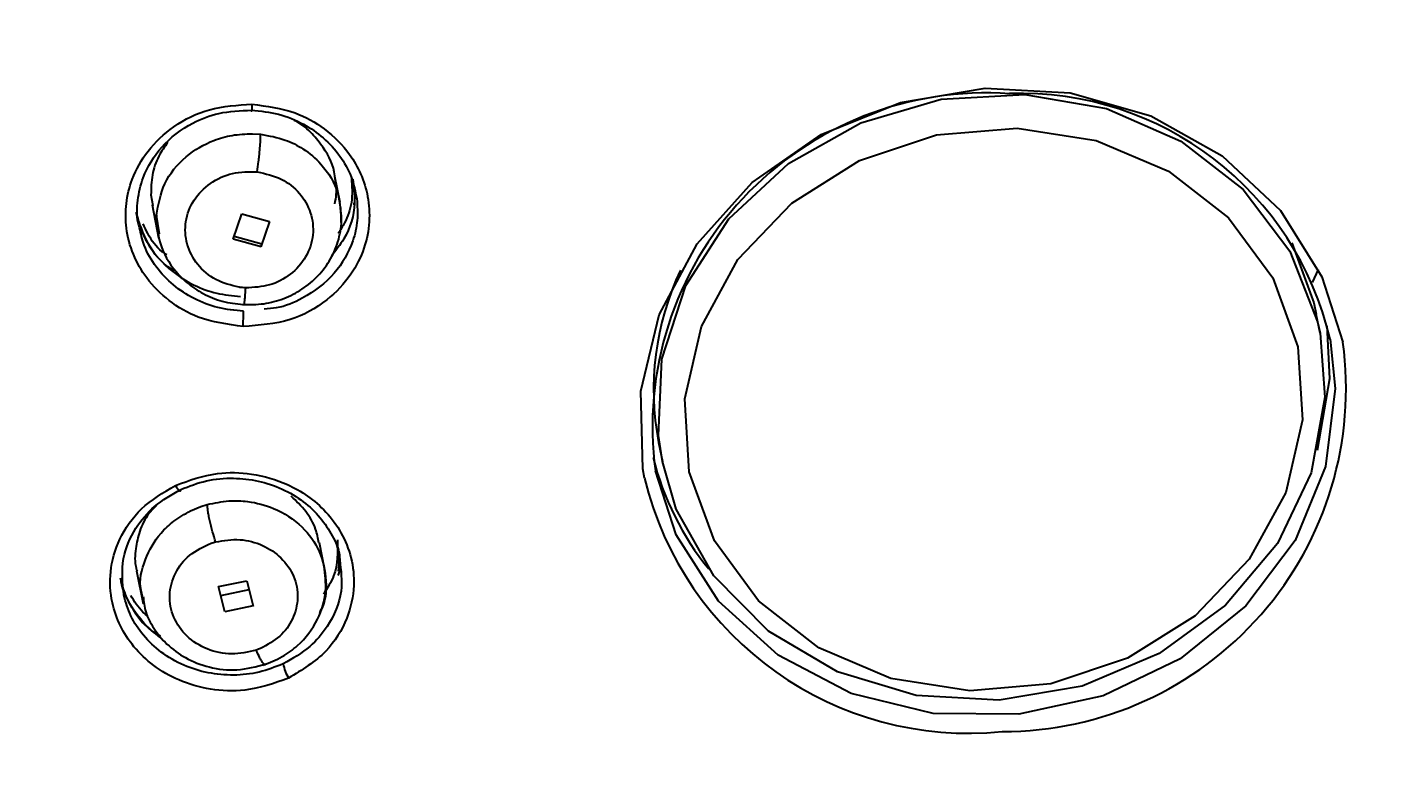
# Model space of a CAD drawing. Header units: millimetres. Extents: x 6110 to 6704, y -2661 to -1821.
# Drawn here: x 6317.63 to 6323.57, y -2179.6 to -2176.35 of the extents above; entities that cross this region are included whole.
import ezdxf

# ---------------------------------------------------------------- set-up
doc = ezdxf.new("R2010")
doc.units = ezdxf.units.MM
doc.header["$LTSCALE"] = 0.1
doc.layers.get('0').update_dxf_attribs({"lineweight": 15})
doc.layers.add('DIM', color=3, linetype='Continuous', lineweight=9)
doc.styles.get("Standard").update_dxf_attribs({"font": 'arial.ttf'})
doc.dimstyles.new('ISO-25', dxfattribs={"dimtxt": 2.5, "dimasz": 2.5, "dimexe": 1.25, "dimexo": 0.625, "dimtad": 1, "dimlfac": 5, "dimtxsty": 'Standard', "dimcen": 2.5, "dimadec": 0, "dimazin": 0, "dimtfac": 1, "dimtmove": 0, "dimatfit": 3, "dimfxl": 0, "dimarcsym": 0})

# ---------------------------------------------------------------- blocks, each defined once
blk = doc.blocks.new('*D49')
at = {"layer": 'Defpoints', "color": 0}
for p in [(6307.9519, -2080.7498), (6411.4918, -2580.4433), (6420.3266, -2580.4433)]:
    blk.add_point(p, dxfattribs=at)
at = {"layer": 'DIM', "color": 0, "lineweight": -2}
for p, q in [((6308.5769, -2080.7498), (6421.5766, -2080.7498)), ((6420.3266, -2084.7498), (6420.3266, -2576.4433)), ((6412.1168, -2580.4433), (6421.5766, -2580.4433))]:
    blk.add_line(p, q, dxfattribs=at)
at = {"layer": 'DIM', "color": 0}
for points in [[(6419.6599, -2084.7498), (6420.9932, -2084.7498), (6420.3266, -2080.7498)], [(6419.6599, -2576.4433), (6420.9932, -2576.4433), (6420.3266, -2580.4433)]]:
    blk.add_solid(points, dxfattribs=at)
at = {"layer": 'DIM', "color": 0, "insert": (6417.0795, -2330.5966), "char_height": 4, "attachment_point": 5, "rotation": 90}
blk.add_mtext('(2280)', dxfattribs=at)

msp = doc.modelspace()

# ---------------------------------------------------------------- linework, layer by layer
at = {"linetype": 'Continuous', "lineweight": 25}
for p, q in [((6318.6081, -2176.8057), (6318.644, -2176.808)), ((6318.9876, -2177.1033), (6318.9655, -2176.9902)), ((6318.1693, -2177.0707), (6318.1778, -2177.1159)), ((6318.1745, -2177.114), (6318.2024, -2177.2567)), ((6318.2056, -2177.2385), (6318.1933, -2177.1588)), ((6318.5253, -2177.2619), (6318.5622, -2177.1524)), ((6318.5621, -2177.1525), (6318.6819, -2177.1858)), ((6318.6819, -2177.1857), (6318.645, -2177.2952)), ((6318.6461, -2177.2954), (6318.5253, -2177.2618)), ((6318.5296, -2177.249), (6318.6494, -2177.2823)), ((6323.1961, -2177.4491), (6323.2222, -2177.3939)), ((6323.2286, -2177.669), (6323.2126, -2177.5869)), ((6323.2708, -2177.8648), (6323.2593, -2177.6377)), ((6323.2178, -2178.1752), (6323.2708, -2177.8648)), ((6320.3664, -2178.1429), (6320.3824, -2178.225)), ((6318.3846, -2178.4201), (6318.413, -2178.4111)), ((6318.3398, -2178.4389), (6318.3846, -2178.4201)), ((6318.9205, -2178.6878), (6318.8987, -2178.5764)), ((6318.1074, -2178.6984), (6318.1353, -2178.8412)), ((6318.4615, -2178.7662), (6318.5838, -2178.741)), ((6318.4892, -2178.8758), (6318.4615, -2178.7662)), ((6318.5838, -2178.741), (6318.6114, -2178.8504)), ((6318.4713, -2178.805), (6318.5936, -2178.7796)), ((6318.6118, -2178.8502), (6318.4891, -2178.8757))]:
    msp.add_line(p, q, dxfattribs=at)
at = {"linetype": 'Continuous', "lineweight": 25, "flags": 128}
for points in [[(6320.3052, -2178.2969), (6320.298, -2178.2564), (6320.289, -2177.9207), (6320.3687, -2177.5897), (6320.5326, -2177.2826), (6320.7711, -2177.0173), (6321.0703, -2176.8091), (6321.4128, -2176.6703), (6321.7788, -2176.6088), (6322.147, -2176.6283), (6322.4959, -2176.7275), (6322.8053, -2176.9008), (6323.0573, -2177.1381), (6323.2371, -2177.4255), (6323.3275, -2177.7083)], [(6320.3824, -2178.225), (6320.3659, -2178.1119), (6320.3799, -2177.7824), (6320.4834, -2177.4634), (6320.67, -2177.1747), (6320.928, -2176.9345), (6321.241, -2176.758), (6321.5896, -2176.6561), (6321.9517, -2176.6354), (6322.3046, -2176.6971), (6322.6262, -2176.8373), (6322.8962, -2177.0473), (6323.0977, -2177.3137), (6323.218, -2177.62), (6323.2286, -2177.669)], [(6318.6065, -2176.6778), (6318.6061, -2176.6866), (6318.6057, -2176.6942), (6318.6053, -2176.7004), (6318.605, -2176.7049), (6318.6047, -2176.7076), (6318.6045, -2176.7082), (6318.6044, -2176.7069), (6318.6043, -2176.7036)], [(6321.7137, -2179.2171), (6321.3713, -2179.1638), (6321.0592, -2179.0311), (6320.7986, -2178.828), (6320.6074, -2178.5685), (6320.4985, -2178.2702), (6320.4793, -2177.9534), (6320.5513, -2177.6397), (6320.7094, -2177.3505), (6320.9429, -2177.1056), (6321.2358, -2176.9215), (6321.5683, -2176.8108), (6321.9177, -2176.7812), (6322.2601, -2176.8345), (6322.5722, -2176.9672), (6322.8328, -2177.1702), (6323.024, -2177.4298), (6323.1329, -2177.7281), (6323.1521, -2178.0449), (6323.0801, -2178.3586), (6322.922, -2178.6477), (6322.6885, -2178.8927), (6322.3956, -2179.0768), (6322.0631, -2179.1875), (6321.7137, -2179.2171)], [(6323.1066, -2177.2785), (6323.2019, -2177.5379), (6323.2126, -2177.5869)], [(6323.2719, -2177.695), (6323.2943, -2177.9093), (6323.2529, -2178.2463), (6323.121, -2178.5667), (6322.9068, -2178.8501), (6322.6238, -2179.0789), (6322.2898, -2179.2387), (6321.9258, -2179.3194), (6321.5547, -2179.316), (6321.1997, -2179.2286), (6320.8832, -2179.0628), (6320.625, -2178.829), (6320.4415, -2178.5418), (6320.3522, -2178.2658)], [(6323.2286, -2177.669), (6323.2495, -2177.9468), (6323.1903, -2178.2736), (6323.0441, -2178.5799), (6322.82, -2178.8465), (6322.5323, -2179.0565), (6322.1988, -2179.1968), (6321.8407, -2179.2585), (6321.4803, -2179.2379), (6321.1404, -2179.1361), (6320.8422, -2178.9597), (6320.6046, -2178.7196), (6320.4425, -2178.4309), (6320.3824, -2178.225)], [(6318.2749, -2178.3281), (6318.2795, -2178.3356), (6318.284, -2178.342), (6318.2881, -2178.347), (6318.2916, -2178.3503), (6318.2945, -2178.3519), (6318.2967, -2178.3516), (6318.2979, -2178.3496), (6318.2983, -2178.3458)]]:
    msp.add_lwpolyline(points, dxfattribs=at)
at = {"linetype": 'Continuous', "lineweight": 25}
for centre, radius, start, end in [((6321.7849, -2178.0743), 1.4455, 86.05536, 187.61395), ((6321.933, -2178.0059), 1.3746, 13.07346, 92.02673), ((6321.559, -2177.9138), 1.2144, 154.77743, 190.87573), ((6316.7833, -2177.5595), 1.7865, 357.415, 359.53231), ((6321.856, -2177.9088), 1.4852, 269.90324, 7.75765), ((6321.5478, -2177.9074), 1.2423, 193.97972, 219.04459), ((6321.7075, -2177.9588), 1.4425, 193.55282, 275.806), ((6318.9075, -2179.0728), 0.1682, 189.59975, 212.27376)]:
    msp.add_arc(centre, radius, start, end, dxfattribs=at)
for points, knots in [([(6321.293, -2186.764), (6320.8419, -2186.7483), (6319.9316, -2186.7166), (6318.485, -2186.4398), (6316.9759, -2185.9377), (6315.4952, -2185.1542), (6314.1777, -2184.1438), (6313.0843, -2182.9494), (6312.2263, -2181.5849), (6311.6675, -2180.1736), (6311.3755, -2178.748), (6311.3229, -2177.4154), (6311.4712, -2176.1199), (6311.8197, -2174.7929), (6312.4334, -2173.4004), (6313.3515, -2172.0223), (6314.5158, -2170.7843), (6315.8723, -2169.7429), (6317.4071, -2168.9085), (6318.9812, -2168.3491), (6320.5618, -2168.0162), (6321.5761, -2167.9766), (6322.0888, -2167.9566)], [0, 0, 0, 0, 0.041768, 0.084276, 0.137195, 0.191649, 0.244568, 0.299021, 0.351941, 0.406395, 0.452689, 0.499999, 0.541767, 0.584275, 0.637195, 0.691649, 0.744569, 0.799023, 0.851943, 0.906397, 0.952691, 1, 1, 1, 1]), ([(6322.0888, -2167.9566), (6322.5399, -2167.9721), (6323.4501, -2168.0035), (6324.8965, -2168.2792), (6326.4055, -2168.7808), (6327.8861, -2169.5637), (6329.2039, -2170.5755), (6330.2972, -2171.7696), (6331.1552, -2173.1344), (6331.738, -2174.606), (6332.0396, -2176.1695), (6332.046, -2177.7528), (6331.7572, -2179.3387), (6331.1866, -2180.8551), (6330.3399, -2182.2852), (6329.2566, -2183.5636), (6327.9474, -2184.6755), (6326.4733, -2185.5721), (6324.8497, -2186.2386), (6323.1116, -2186.6783), (6321.9071, -2186.7351), (6321.293, -2186.764)], [0, 0, 0, 0, 0.041773, 0.084286, 0.13721, 0.19167, 0.244595, 0.299054, 0.351979, 0.406439, 0.459364, 0.513823, 0.566748, 0.621208, 0.674132, 0.728592, 0.781517, 0.835976, 0.888901, 0.94336, 1, 1, 1, 1]), ([(6321.7991, -2169.2255), (6321.7228, -2169.227), (6321.4152, -2169.2331), (6320.9046, -2169.2821), (6320.3409, -2169.3658), (6319.7717, -2169.4808), (6319.1895, -2169.6317), (6318.5172, -2169.8566), (6317.8481, -2170.1334), (6317.2445, -2170.4375), (6316.8006, -2170.699), (6316.4922, -2170.8971), (6316.2278, -2171.0782), (6315.9468, -2171.2863), (6315.6936, -2171.489), (6315.4567, -2171.6911), (6315.1478, -2171.9724), (6314.7944, -2172.331), (6314.4351, -2172.745), (6314.1602, -2173.0996), (6313.8784, -2173.5007), (6313.6197, -2173.9169), (6313.3695, -2174.3857), (6313.1466, -2174.8689), (6312.9579, -2175.3636), (6312.8183, -2175.8215), (6312.7212, -2176.209), (6312.6377, -2176.6224), (6312.5699, -2177.0896), (6312.5493, -2177.429), (6312.5397, -2177.5882)], [0, 0, 0, 0, 0.016152, 0.06518, 0.108195, 0.136441, 0.187727, 0.235089, 0.286244, 0.341117, 0.378772, 0.39631, 0.419682, 0.447617, 0.471622, 0.489801, 0.515124, 0.562464, 0.599762, 0.635688, 0.661677, 0.708732, 0.745176, 0.781227, 0.829118, 0.865649, 0.890819, 0.920962, 0.962932, 1, 1, 1, 1]), ([(6318.568, -2177.6401), (6318.5016, -2177.6312), (6318.3857, -2177.6157), (6318.2451, -2177.5328), (6318.1501, -2177.4377), (6318.0882, -2177.3291), (6318.0593, -2177.2182), (6318.0585, -2177.1073), (6318.0866, -2176.9923), (6318.1525, -2176.8742), (6318.2667, -2176.767), (6318.4234, -2176.6889), (6318.5441, -2176.6816), (6318.6065, -2176.6778)], [0, 0, 0, 0, 0.1206383, 0.2106826, 0.2981356, 0.374823, 0.4518455, 0.5227256, 0.5935866, 0.6842285, 0.7821737, 0.8874168, 1, 1, 1, 1]), ([(6318.6065, -2176.6778), (6318.6702, -2176.6861), (6318.7831, -2176.7007), (6318.9281, -2176.783), (6319.0222, -2176.8776), (6319.0808, -2176.9805), (6319.1115, -2177.0791), (6319.1184, -2177.1891), (6319.0954, -2177.3051), (6319.036, -2177.4239), (6318.9302, -2177.5354), (6318.7689, -2177.6259), (6318.6376, -2177.6352), (6318.568, -2177.6401)], [0, 0, 0, 0, 0.115863, 0.205351, 0.304464, 0.367061, 0.434565, 0.506974, 0.584275, 0.666619, 0.763394, 0.874528, 1, 1, 1, 1]), ([(6318.1198, -2177.2131), (6318.1177, -2177.2058), (6318.1065, -2177.167), (6318.1099, -2177.0922), (6318.1354, -2176.978), (6318.2104, -2176.855), (6318.331, -2176.7624), (6318.4679, -2176.7094), (6318.5566, -2176.7056), (6318.6043, -2176.7036)], [0, 0, 0, 0, 0.02952, 0.155141, 0.283635, 0.480499, 0.68722, 0.831782, 1, 1, 1, 1]), ([(6318.6043, -2176.7036), (6318.6437, -2176.7077), (6318.7226, -2176.7157), (6318.8286, -2176.7598), (6318.9189, -2176.822), (6318.9893, -2176.8998), (6319.0399, -2176.9899), (6319.0535, -2177.0551), (6319.0602, -2177.0871)], [0, 0, 0, 0, 0.1764615, 0.3529612, 0.5123654, 0.6777077, 0.8417939, 1, 1, 1, 1]), ([(6318.9651, -2176.9903), (6318.9651, -2176.9893), (6318.9616, -2176.945), (6318.9282, -2176.879), (6318.8669, -2176.8047), (6318.8235, -2176.764), (6318.7934, -2176.7505), (6318.789, -2176.7485)], [0, 0, 0, 0, 0.009764, 0.44581, 0.691683, 0.955562, 1, 1, 1, 1]), ([(6318.1933, -2177.1588), (6318.2015, -2177.112), (6318.2181, -2177.0175), (6318.3127, -2176.9022), (6318.4214, -2176.8381), (6318.5219, -2176.8089), (6318.5786, -2176.8068), (6318.6081, -2176.8057)], [0, 0, 0, 0, 0.24718, 0.498834, 0.727346, 0.858272, 1, 1, 1, 1]), ([(6318.6293, -2176.9706), (6318.6313, -2176.9558), (6318.6343, -2176.9332), (6318.6378, -2176.901), (6318.6402, -2176.8766), (6318.642, -2176.8541), (6318.6438, -2176.8282), (6318.6439, -2176.816), (6318.644, -2176.808)], [0, 0, 0, 0, 0.238525, 0.366984, 0.498331, 0.629922, 0.759081, 1, 1, 1, 1]), ([(6318.644, -2176.808), (6318.6802, -2176.8144), (6318.7453, -2176.826), (6318.8343, -2176.872), (6318.9202, -2176.9448), (6318.9877, -2177.0559), (6318.9902, -2177.147), (6318.9914, -2177.1895)], [0, 0, 0, 0, 0.183835, 0.329682, 0.506588, 0.769776, 1, 1, 1, 1]), ([(6318.2419, -2176.8437), (6318.2282, -2176.8628), (6318.1974, -2176.9059), (6318.1712, -2176.9842), (6318.1699, -2177.0417), (6318.1693, -2177.0707)], [0, 0, 0, 0, 0.284432, 0.640523, 1, 1, 1, 1]), ([(6318.5506, -2177.4703), (6318.5159, -2177.4616), (6318.4466, -2177.4441), (6318.3662, -2177.3747), (6318.3194, -2177.2849), (6318.3138, -2177.185), (6318.3499, -2177.0905), (6318.4225, -2177.0161), (6318.5211, -2176.9695), (6318.5932, -2176.9702), (6318.6293, -2176.9706)], [0, 0, 0, 0, 0.124865, 0.250196, 0.375239, 0.500017, 0.624702, 0.749522, 0.874626, 1, 1, 1, 1]), ([(6318.6293, -2176.9706), (6318.6652, -2176.9786), (6318.7351, -2176.9942), (6318.8163, -2177.0605), (6318.8657, -2177.1461), (6318.8768, -2177.2447), (6318.8454, -2177.3411), (6318.777, -2177.4177), (6318.6838, -2177.4675), (6318.6144, -2177.4712), (6318.5795, -2177.473)], [0, 0, 0, 0, 0.129909, 0.253103, 0.374834, 0.500547, 0.629266, 0.755203, 0.87703, 1, 1, 1, 1]), ([(6318.9649, -2177.1088), (6318.9676, -2177.0954), (6318.9757, -2177.0562), (6318.9693, -2177.0165), (6318.9651, -2176.9903)], [0, 0, 0, 0, 0.340929, 1, 1, 1, 1]), ([(6319.0456, -2177.023), (6319.0486, -2177.0508), (6319.0572, -2177.1284), (6319.0237, -2177.2426), (6318.9696, -2177.3105), (6318.9508, -2177.3342)], [0, 0, 0, 0, 0.266552, 0.744196, 1, 1, 1, 1]), ([(6319.0368, -2176.9977), (6319.0392, -2177.0332), (6319.0437, -2177.0994), (6319.0162, -2177.181), (6318.9892, -2177.2223), (6318.9794, -2177.2372)], [0, 0, 0, 0, 0.424371, 0.791182, 1, 1, 1, 1]), ([(6319.0484, -2177.1142), (6319.0496, -2177.1077), (6319.0563, -2177.0708), (6319.0495, -2177.0334), (6319.0439, -2177.0026)], [0, 0, 0, 0, 0.174965, 1, 1, 1, 1]), ([(6318.5659, -2177.5453), (6318.5965, -2177.5454), (6318.657, -2177.5457), (6318.745, -2177.5216), (6318.8254, -2177.4809), (6318.8953, -2177.4225), (6318.9503, -2177.3486), (6318.9851, -2177.2633), (6318.9987, -2177.1724), (6318.9883, -2177.1127), (6318.9832, -2177.0833)], [0, 0, 0, 0, 0.124263, 0.245605, 0.367154, 0.491241, 0.618502, 0.74749, 0.875449, 1, 1, 1, 1]), ([(6319.0602, -2177.0871), (6319.0623, -2177.1184), (6319.0664, -2177.1799), (6319.0406, -2177.2925), (6318.9695, -2177.4184), (6318.8453, -2177.5129), (6318.7353, -2177.5599), (6318.6772, -2177.5638), (6318.6597, -2177.565)], [0, 0, 0, 0, 0.140146, 0.274968, 0.511836, 0.761141, 0.928009, 1, 1, 1, 1]), ([(6318.2716, -2177.3996), (6318.267, -2177.3971), (6318.2166, -2177.3699), (6318.1493, -2177.283), (6318.1195, -2177.1924), (6318.1047, -2177.1472)], [0, 0, 0, 0, 0.048603, 0.525751, 1, 1, 1, 1]), ([(6318.1053, -2177.1471), (6318.1141, -2177.1803), (6318.1346, -2177.2574), (6318.2163, -2177.3721), (6318.3314, -2177.4553), (6318.4529, -2177.5001), (6318.5225, -2177.5072), (6318.5573, -2177.5107)], [0, 0, 0, 0, 0.172039, 0.399317, 0.675955, 0.837969, 1, 1, 1, 1]), ([(6318.1927, -2177.1566), (6318.1954, -2177.1979), (6318.2011, -2177.2872), (6318.2607, -2177.3893), (6318.3335, -2177.4606), (6318.405, -2177.5057), (6318.4887, -2177.5376), (6318.5494, -2177.5429), (6318.5801, -2177.5456)], [0, 0, 0, 0, 0.202928, 0.43834, 0.568282, 0.705866, 0.850988, 1, 1, 1, 1]), ([(6318.5697, -2177.5741), (6318.5325, -2177.5704), (6318.4581, -2177.563), (6318.3545, -2177.5225), (6318.2631, -2177.4628), (6318.1892, -2177.3841), (6318.1386, -2177.2989), (6318.1254, -2177.2387), (6318.1198, -2177.2131)], [0, 0, 0, 0, 0.172988, 0.346006, 0.516336, 0.689695, 0.868527, 1, 1, 1, 1]), ([(6318.2379, -2177.3302), (6318.2312, -2177.3257), (6318.1959, -2177.3023), (6318.1615, -2177.2539), (6318.1421, -2177.2096), (6318.1358, -2177.1952)], [0, 0, 0, 0, 0.136452, 0.718796, 1, 1, 1, 1]), ([(6318.5795, -2177.473), (6318.5747, -2177.4728), (6318.565, -2177.4722), (6318.5554, -2177.4709), (6318.5506, -2177.4703)], [0, 0, 0, 0, 0.497787, 1, 1, 1, 1]), ([(6318.572, -2177.5445), (6318.5721, -2177.5453), (6318.5723, -2177.5484), (6318.5731, -2177.5457), (6318.5741, -2177.5399), (6318.5754, -2177.5281), (6318.5772, -2177.5079), (6318.5786, -2177.4868), (6318.5795, -2177.473)], [0, 0, 0, 0, 0.053571, 0.21402, 0.377932, 0.541845, 0.702294, 1, 1, 1, 1]), ([(6321.3809, -2185.9566), (6321.6045, -2185.9521), (6322.0959, -2185.9424), (6322.797, -2185.8645), (6323.4932, -2185.741), (6324.1897, -2185.5701), (6324.9737, -2185.3151), (6325.8098, -2184.9581), (6326.6008, -2184.5285), (6327.3343, -2184.0423), (6328.0041, -2183.5074), (6328.6331, -2182.8998), (6329.1329, -2182.3164), (6329.5485, -2181.7439), (6329.8717, -2181.2236), (6330.1389, -2180.7127), (6330.3732, -2180.1857), (6330.5602, -2179.6697), (6330.701, -2179.1712), (6330.8106, -2178.68), (6330.8941, -2178.1625), (6330.919, -2177.7697), (6330.9307, -2177.586)], [0, 0, 0, 0, 0.0464086, 0.1019943, 0.1457751, 0.1926353, 0.2502527, 0.3164034, 0.3813084, 0.4380493, 0.5012503, 0.5626126, 0.6246974, 0.6667243, 0.7164237, 0.7588041, 0.7939083, 0.8444623, 0.8813604, 0.9103249, 0.9580831, 1, 1, 1, 1]), ([(6318.2749, -2178.3281), (6318.3346, -2178.3066), (6318.4406, -2178.2686), (6318.6112, -2178.2737), (6318.7443, -2178.312), (6318.8511, -2178.3731), (6318.9314, -2178.4431), (6318.9973, -2178.5335), (6319.0406, -2178.6423), (6319.0536, -2178.7697), (6319.0226, -2178.9118), (6318.9319, -2179.0608), (6318.823, -2179.1274), (6318.7652, -2179.1627)], [0, 0, 0, 0, 0.115851, 0.20533, 0.304427, 0.366961, 0.434433, 0.506843, 0.584178, 0.666519, 0.76331, 0.874477, 1, 1, 1, 1]), ([(6318.2983, -2178.3458), (6318.3346, -2178.3317), (6318.4073, -2178.3034), (6318.5231, -2178.2935), (6318.635, -2178.3061), (6318.7386, -2178.3406), (6318.83, -2178.3953), (6318.9044, -2178.4652), (6318.9544, -2178.5449), (6318.9855, -2178.6079), (6318.986, -2178.644), (6318.9861, -2178.6507)], [0, 0, 0, 0, 0.13248, 0.26499, 0.38466, 0.508789, 0.631967, 0.750729, 0.865109, 0.975141, 1, 1, 1, 1]), ([(6318.7652, -2179.1627), (6318.7028, -2179.1848), (6318.5938, -2179.2234), (6318.4267, -2179.2159), (6318.2916, -2179.1773), (6318.179, -2179.1122), (6318.0936, -2179.031), (6318.033, -2178.9378), (6317.9949, -2178.8275), (6317.9877, -2178.6978), (6318.0286, -2178.5557), (6318.1221, -2178.4193), (6318.2228, -2178.3592), (6318.2749, -2178.3281)], [0, 0, 0, 0, 0.120602, 0.210632, 0.298126, 0.376505, 0.45188, 0.522757, 0.593614, 0.684266, 0.78221, 0.887441, 1, 1, 1, 1]), ([(6318.0517, -2178.8036), (6318.0467, -2178.7503), (6318.0374, -2178.6499), (6318.095, -2178.517), (6318.1813, -2178.4125), (6318.2586, -2178.3685), (6318.2983, -2178.3458)], [0, 0, 0, 0, 0.291688, 0.549548, 0.768548, 1, 1, 1, 1]), ([(6318.1928, -2178.4146), (6318.1816, -2178.4261), (6318.1496, -2178.459), (6318.119, -2178.5239), (6318.1008, -2178.6044), (6318.0978, -2178.6641), (6318.1077, -2178.6953), (6318.1089, -2178.6989)], [0, 0, 0, 0, 0.1505595, 0.4284911, 0.6804667, 0.9639227, 1, 1, 1, 1]), ([(6318.413, -2178.4111), (6318.4442, -2178.4044), (6318.5018, -2178.3921), (6318.6006, -2178.3964), (6318.7136, -2178.4262), (6318.826, -2178.5), (6318.9063, -2178.6127), (6318.9324, -2178.7409), (6318.9257, -2178.8367), (6318.8995, -2178.8775), (6318.8982, -2178.8795)], [0, 0, 0, 0, 0.107507, 0.198669, 0.331493, 0.502436, 0.661473, 0.824285, 0.991337, 1, 1, 1, 1]), ([(6318.4492, -2178.5726), (6318.4447, -2178.5585), (6318.438, -2178.5367), (6318.4297, -2178.5051), (6318.4239, -2178.4809), (6318.4192, -2178.4584), (6318.4146, -2178.4323), (6318.4136, -2178.4195), (6318.413, -2178.4111)], [0, 0, 0, 0, 0.239018, 0.367695, 0.499176, 0.630777, 0.7598, 1, 1, 1, 1]), ([(6318.8965, -2178.5769), (6318.8924, -2178.5571), (6318.8825, -2178.5091), (6318.8422, -2178.4384), (6318.7983, -2178.3962), (6318.7762, -2178.375)], [0, 0, 0, 0, 0.258845, 0.62746, 1, 1, 1, 1]), ([(6318.1333, -2178.8087), (6318.1308, -2178.8002), (6318.1154, -2178.7485), (6318.1385, -2178.6482), (6318.1958, -2178.548), (6318.2679, -2178.4793), (6318.3151, -2178.4527), (6318.3398, -2178.4389)], [0, 0, 0, 0, 0.059725, 0.366749, 0.660421, 0.822627, 1, 1, 1, 1]), ([(6318.6248, -2179.0413), (6318.5895, -2179.0495), (6318.5189, -2179.0658), (6318.4102, -2179.0418), (6318.3203, -2178.9851), (6318.2617, -2178.9011), (6318.2435, -2178.8033), (6318.2687, -2178.7071), (6318.3323, -2178.624), (6318.3971, -2178.5938), (6318.4295, -2178.5786)], [0, 0, 0, 0, 0.125071, 0.250364, 0.375365, 0.500101, 0.624754, 0.749553, 0.874644, 1, 1, 1, 1]), ([(6318.4295, -2178.5786), (6318.4328, -2178.5776), (6318.4392, -2178.5754), (6318.4459, -2178.5736), (6318.4492, -2178.5726)], [0, 0, 0, 0, 0.499931, 1, 1, 1, 1]), ([(6318.4492, -2178.5726), (6318.4844, -2178.5669), (6318.5532, -2178.5558), (6318.6546, -2178.5835), (6318.7374, -2178.6392), (6318.7927, -2178.7202), (6318.8104, -2178.8147), (6318.7877, -2178.9067), (6318.7312, -2178.9866), (6318.6727, -2179.0183), (6318.6432, -2179.0343)], [0, 0, 0, 0, 0.1290378, 0.2518342, 0.374257, 0.5006059, 0.6288661, 0.7539574, 0.8758427, 1, 1, 1, 1]), ([(6318.976, -2178.5633), (6318.9772, -2178.617), (6318.9792, -2178.7009), (6318.9326, -2178.7726), (6318.9158, -2178.7985)], [0, 0, 0, 0, 0.638931, 1, 1, 1, 1]), ([(6318.9802, -2178.6993), (6318.9827, -2178.6811), (6318.9878, -2178.6444), (6318.9793, -2178.608), (6318.975, -2178.5897)], [0, 0, 0, 0, 0.495717, 1, 1, 1, 1]), ([(6318.9861, -2178.6507), (6318.9917, -2178.6959), (6319.004, -2178.7958), (6318.9473, -2178.927), (6318.8571, -2179.0349), (6318.7821, -2179.0778), (6318.7416, -2179.1009)], [0, 0, 0, 0, 0.252132, 0.556633, 0.760459, 1, 1, 1, 1]), ([(6318.978, -2178.6075), (6318.9846, -2178.6443), (6318.9915, -2178.6821), (6318.9791, -2178.7173), (6318.9787, -2178.7183)], [0, 0, 0, 0, 0.970478, 1, 1, 1, 1]), ([(6318.6547, -2179.1061), (6318.6829, -2179.0951), (6318.7368, -2179.0742), (6318.8226, -2179.0109), (6318.8949, -2178.9162), (6318.9327, -2178.793), (6318.9229, -2178.7141), (6318.9184, -2178.6779)], [0, 0, 0, 0, 0.161296, 0.308602, 0.572148, 0.804063, 1, 1, 1, 1]), ([(6318.2106, -2178.9813), (6318.2037, -2178.9774), (6318.166, -2178.9555), (6318.115, -2178.8993), (6318.061, -2178.8184), (6318.0451, -2178.7591), (6318.0372, -2178.7297)], [0, 0, 0, 0, 0.070264, 0.385029, 0.694746, 1, 1, 1, 1]), ([(6318.0375, -2178.7295), (6318.0375, -2178.7303), (6318.0397, -2178.7659), (6318.0707, -2178.8337), (6318.1261, -2178.9226), (6318.1823, -2178.9664), (6318.2082, -2178.9867)], [0, 0, 0, 0, 0.007665, 0.350547, 0.700138, 1, 1, 1, 1]), ([(6318.7416, -2179.1009), (6318.7074, -2179.1144), (6318.639, -2179.1413), (6318.5271, -2179.1531), (6318.4157, -2179.1431), (6318.3082, -2179.1096), (6318.2119, -2179.0538), (6318.1345, -2178.98), (6318.0784, -2178.8956), (6318.0605, -2178.8339), (6318.0517, -2178.8036)], [0, 0, 0, 0, 0.126136, 0.252296, 0.376492, 0.502899, 0.633884, 0.76037, 0.882395, 1, 1, 1, 1]), ([(6318.1569, -2178.8963), (6318.1492, -2178.8898), (6318.1183, -2178.8637), (6318.0974, -2178.8303), (6318.0816, -2178.8051)], [0, 0, 0, 0, 0.248243, 1, 1, 1, 1]), ([(6318.1355, -2178.8086), (6318.1378, -2178.8313), (6318.143, -2178.8808), (6318.1815, -2178.9506), (6318.2376, -2179.0199), (6318.319, -2179.0795), (6318.4228, -2179.1199), (6318.5455, -2179.134), (6318.6261, -2179.1124), (6318.6678, -2179.1013)], [0, 0, 0, 0, 0.0992324, 0.2152751, 0.345243, 0.4888952, 0.6460824, 0.8167309, 1, 1, 1, 1]), ([(6318.6432, -2179.0343), (6318.6402, -2179.0356), (6318.6341, -2179.038), (6318.6279, -2179.0402), (6318.6248, -2179.0413)], [0, 0, 0, 0, 0.498382, 1, 1, 1, 1]), ([(6318.6655, -2179.1013), (6318.6654, -2179.102), (6318.6649, -2179.1055), (6318.6613, -2179.104), (6318.656, -2179.1), (6318.6491, -2179.0903), (6318.6389, -2179.0729), (6318.6304, -2179.0538), (6318.6248, -2179.0413)], [0, 0, 0, 0, 0.047315, 0.208799, 0.37373, 0.538662, 0.700146, 1, 1, 1, 1])]:
    msp.add_open_spline(points, degree=3, knots=knots, dxfattribs=at)
for points in [[(6312.607, -2177.5691), (6312.6299, -2177.2701), (6312.6757, -2176.672), (6312.8786, -2175.7854), (6313.1769, -2174.9196), (6313.5771, -2174.0847), (6314.0717, -2173.2904), (6314.6558, -2172.5459), (6315.3224, -2171.86), (6316.0636, -2171.2406), (6316.871, -2170.695), (6317.735, -2170.2295), (6318.6456, -2169.8495), (6319.5921, -2169.5596), (6320.5637, -2169.3626), (6321.5485, -2169.2631), (6322.5369, -2169.2536), (6323.1859, -2169.3289), (6323.5104, -2169.3665)], [(6330.8559, -2177.5669), (6330.833, -2177.8657), (6330.7872, -2178.4632), (6330.5847, -2179.3491), (6330.2868, -2180.2142), (6329.8873, -2181.0486), (6329.3933, -2181.8424), (6328.8101, -2182.5865), (6328.1445, -2183.2722), (6327.4043, -2183.8915), (6326.5981, -2184.4371), (6325.7352, -2184.9029), (6324.8257, -2185.2833), (6323.8802, -2185.5738), (6322.9096, -2185.7716), (6321.9257, -2185.872), (6320.938, -2185.8827), (6320.2894, -2185.8083), (6319.9651, -2185.7711)]]:
    msp.add_open_spline(points, degree=3, dxfattribs=at)

# ---------------------------------------------------------------- dimensions: what is measured, and where the dimension line sits
at = {"layer": 'DIM'}
dim = msp.add_linear_dim(base=(6420.3266, -2580.4433), p1=(6307.9519, -2080.7498), p2=(6411.4918, -2580.4433), angle=90, text='(2280)', dimstyle='ISO-25', override={"dimtxt": 4, "dimasz": 4, "dimlfac": 4, "dimadec": 1, "dimfxl": 1.25}, dxfattribs=at)
dim.commit()
dim.dimension.update_dxf_attribs({"geometry": '*D49', "text_midpoint": (6420.3266, -2330.5966), "dimtype": 160})

doc.saveas('drawing.dxf')
